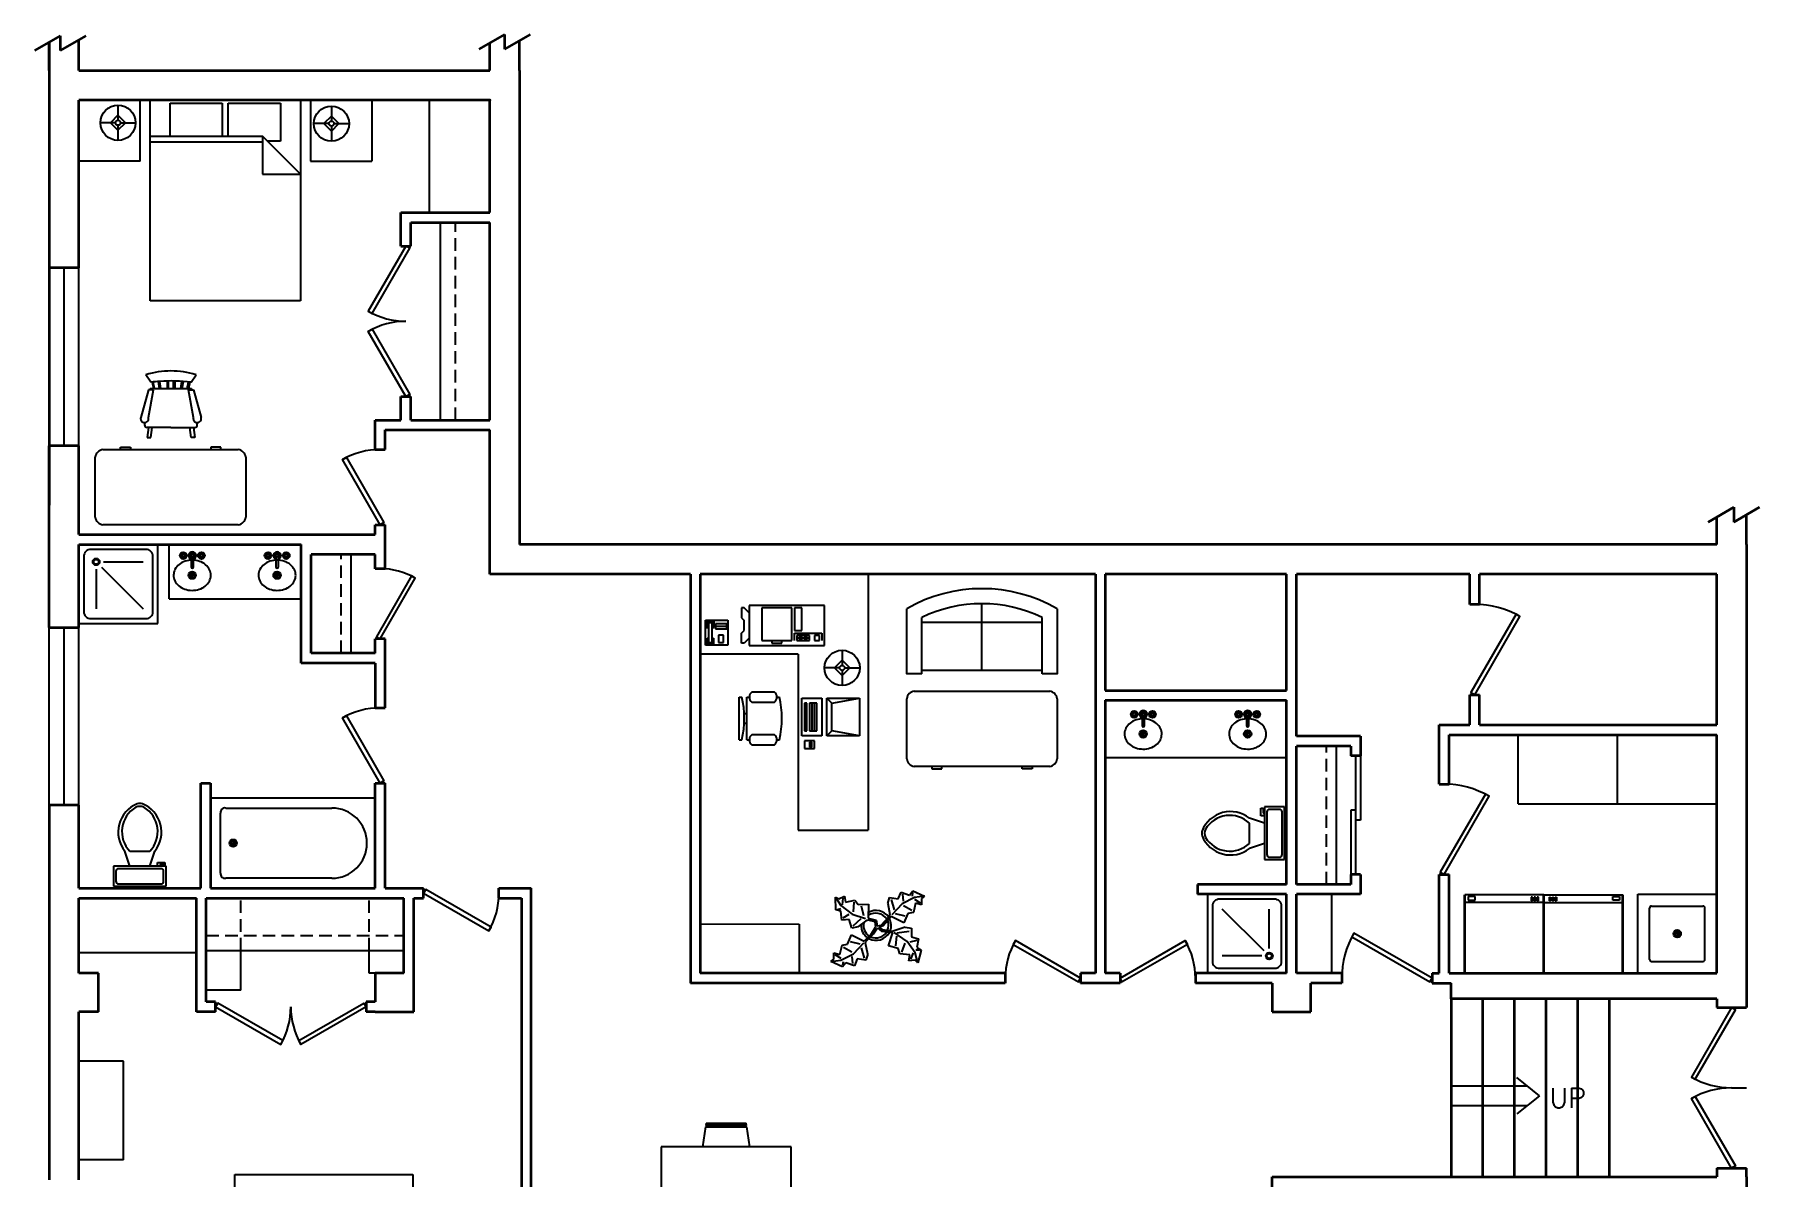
# Model space of a CAD drawing. Header units: millimetres. Extents: x -13274 to 77127, y -114744 to 1151.
# Drawn here: x 31086 to 48548, y -56340 to -44769 of the extents above; entities that cross this region are included whole.
import ezdxf

# ---------------------------------------------------------------- set-up
doc = ezdxf.new("R2010")
doc.units = ezdxf.units.MM
doc.header["$LTSCALE"] = 5
doc.linetypes.add('DASHEDX2', pattern=[38.1, 25.4, -12.7])
for name, color, linetype in [('Bathtub', 4, 'Continuous'), ('Bed', 4, 'Continuous'), ('CLoset', 1, 'Continuous'), ('Closet Hidden', 1, 'DASHEDX2'), ('Door', 1, 'Continuous'), ('Office', 4, 'Continuous'), ('Plants', 4, 'Continuous'), ('Sink', 4, 'Continuous'), ('Storage', 1, 'Continuous'), ('Table&Desk&Chair', 4, 'Continuous'), ('text', 1, 'Continuous'), ('Toilet', 4, 'Continuous'), ('Washing Machine', 4, 'Continuous'), ('Windows', 1, 'Continuous')]:
    doc.layers.add(name, color=color, linetype=linetype)
doc.layers.add('Wall', color=7, linetype='Continuous', lineweight=35)
doc.styles.add('Roman', font='romans')

# ---------------------------------------------------------------- blocks, each defined once
blk = doc.blocks.new('Faucet - Bathroom top')
for p, q in [((-4.107, 0.125), (-4.375, 0.125)), ((-3.75, 0.4788), (-3.75, 0.75)), ((-3.5, 0.482), (-3.5, 0.75)), ((-3.1461, 0.125), (-2.875, 0.125)), ((3.143, 0.125), (2.875, 0.125)), ((3.5, 0.4788), (3.5, 0.75)), ((3.75, 0.482), (3.75, 0.75)), ((4.1039, 0.125), (4.375, 0.125)), ((-4.1039, -0.125), (-4.375, -0.125)), ((-3.75, -0.4821), (-3.75, -0.75)), ((-3.5, -0.4789), (-3.5, -0.75)), ((-3.143, -0.125), (-2.875, -0.125)), ((-0.5, -0.8639), (-0.5, -4.5)), ((0.5, -4.5), (0.5, -0.8631)), ((3.1461, -0.125), (2.875, -0.125)), ((3.5, -0.4821), (3.5, -0.75)), ((3.75, -0.4789), (3.75, -0.75)), ((4.107, -0.125), (4.375, -0.125))]:
    blk.add_line(p, q)
for centre, radius in [((-3.625, 0), 1.375), ((-4.625, 0), 0.2795), ((-3.625, 0), 0.5), ((-3.625, 1), 0.2795), ((-2.625, 0), 0.2795), ((0, 0), 0.5), ((3.625, 0), 1.375), ((2.625, 0), 0.2795), ((3.625, 0), 0.5), ((3.625, 1), 0.2795), ((4.625, 0), 0.2795), ((-3.625, -1), 0.2795), ((3.625, -1), 0.2795)]:
    blk.add_circle(centre, radius)
for centre, radius, start, end in [((-3.625, 0), 1, 105.2407, 164.2093), ((-3.625, 0), 1, 16.44125, 74.07887), ((0, 0), 1.5, 289.6514, 250.3603), ((0, 0), 1, 300.3431, 239.7554), ((3.625, 0), 1, 106.12, 164.0884), ((3.625, 0), 1, 16.23422, 73.90469), ((-3.625, 0), 1, 196.2342, 253.9047), ((-3.625, 0), 1, 286.12, 344.0884), ((0, -4.5), 0.5, 180, 0), ((3.625, 0), 1, 196.4413, 254.0789), ((3.625, 0), 1, 285.2407, 344.2093)]:
    blk.add_arc(centre, radius, start, end)
blk = doc.blocks.new('Desk - 30 x 60 in.')
at = {"linetype": 'Continuous'}
for p, q in [((-26.999995, 0), (26.999995, 0)), ((-29.999995, -27), (-29.999995, -3)), ((29.999995, -3), (29.999995, -27)), ((26.999995, -30), (-26.999995, -30)), ((-20.000005, -30), (-20.000005, -31)), ((-20.000005, -31), (-16.000005, -31)), ((-16.000005, -31), (-16.000005, -30)), ((15.999995, -31), (15.999995, -30)), ((19.999995, -31), (15.999995, -31)), ((19.999995, -30), (19.999995, -31))]:
    blk.add_line(p, q, dxfattribs=at)
for centre, start, end in [((-26.499995, -3.5), 98.1301, 171.8699), ((26.499995, -3.5), 8.130102, 81.8699), ((-26.499995, -26.5), 188.1301, 261.8699), ((26.499995, -26.5), 278.1301, 351.8699)]:
    blk.add_arc(centre, 3.535534, start, end, dxfattribs=at)
blk = doc.blocks.new('Sofa - Roundback Loveseat 5 ft.')
at = {"linetype": 'Continuous'}
for p, q in [((0, -32.44198), (0, -5.99998)), ((-24, -33.99998), (-24, -11.46958)), ((-23.9998, -13.38178), (23.99986, -13.38178)), ((24.00004, -33.99998), (24.00004, -11.46958)), ((-24, -32.44198), (24.00004, -32.44198))]:
    blk.add_line(p, q, dxfattribs=at)
for points in [[(-24, -33.99998), (-30, -33.99998), (-30, -7.99998)], [(30.00004, -7.99998), (30.00004, -33.99998), (24.00004, -33.99998)]]:
    blk.add_lwpolyline(points, dxfattribs=at)
for centre, radius, start, end in [((0, -60.24998), 60.24998, 60.13715, 119.8628), ((0, -61.38438), 55.38444, 64.32083, 115.6792)]:
    blk.add_arc(centre, radius, start, end, dxfattribs=at)
blk = doc.blocks.new('Chair - Desk')
at = {"linetype": 'Continuous'}
for p, q in [((-8.5, 0), (-8.5, -1)), ((-8.5, 0), (8.5, 0)), ((8.5, 0), (8.5, -1)), ((-10.5, -5), (-10.5, -14)), ((-8.5, -3), (-8.5, -4)), ((-8.5, -3), (8.5, -3)), ((-6.5, -14), (-6.5, -5)), ((-2, -3), (-2, -1.9355)), ((2, -1.9576), (2, -3)), ((6.5, -5), (6.5, -14)), ((8.5, -3), (8.5, -4)), ((10.5, -14), (10.5, -5)), ((-8.5, -15), (-8.5, -16)), ((8.5, -15), (8.5, -16))]:
    blk.add_line(p, q, dxfattribs=at)
for centre, radius, start, end in [((-8.5, -6.5), 2.5, 36.8699, 143.1301), ((0, 34.625), 36.625, 256.5803, 283.4197), ((8.5, -6.5), 2.5, 36.8699, 143.1301), ((-8.5, -12.5), 2.5, 216.8699, 323.1301), ((0, 19.625), 36.625, 256.5803, 283.4197), ((8.5, -12.5), 2.5, 216.8699, 323.1301)]:
    blk.add_arc(centre, radius, start, end, dxfattribs=at)
blk = doc.blocks.new('Lamp - Table')
at = {"linetype": 'Continuous'}
for p, q in [((0, 7), (0, 1)), ((-1, 0), (-7, 0)), ((0, 3), (-3, 0)), ((-3, 0), (0, -3)), ((3, 0), (0, 3)), ((0, -3), (3, 0)), ((1, 0), (7, 0)), ((0, -1), (0, -7))]:
    blk.add_line(p, q, dxfattribs=at)
for radius in [7, 1]:
    blk.add_circle((0, 0), radius, dxfattribs=at)
blk = doc.blocks.new('Plant - Rubber or Philodendron')
at = {"linetype": 'Continuous'}
for p, q in [((13.3837, 12.301), (14.68, 13.9039)), ((14.68, 13.9039), (19.3848, 11.8146)), ((-16.2005, 11.4774), (-13.9899, 8.1064)), ((-16.2005, 11.4774), (-14.8639, 10.7964)), ((-16.0159, 6.3329), (-16.2005, 11.4774)), ((-15.3434, 6.5514), (-13.9984, 6.9884)), ((-14.8639, 10.7964), (-12.6195, 11.8975)), ((-13.9899, 8.1064), (-9.5434, 4.7185)), ((-13.3174, 8.325), (-13.0735, 11.0065)), ((-12.6195, 11.8975), (-12.1909, 9.4345)), ((-12.1909, 9.4345), (-8.3829, 10.3)), ((-8.8369, 9.409), (-9.0894, 5.6095)), ((-8.3829, 10.3), (-7.0549, 8.501)), ((-7.0549, 8.501), (-3.0284, 8.6941)), ((-4.8529, 4.012), (-5.7184, 7.82)), ((-3.0284, 8.6941), (-3.0709, 3.1041)), ((4.6914, 8.8812), (5.3859, 11.2828)), ((4.6914, 8.8812), (5.5014, 4.4831)), ((5.3859, 11.2828), (8.8871, 10.7908)), ((5.9878, 10.4842), (7.1971, 6.3869)), ((10.3916, 8.7942), (6.2847, 4.4028)), ((8.8871, 10.7908), (9.9809, 13.4933)), ((9.9809, 13.4933), (13.3837, 12.301)), ((15.3859, 11.3055), (10.3916, 8.7942)), ((10.5828, 12.6946), (10.8893, 9.7953)), ((14.2977, 6.1031), (10.9934, 7.9956)), ((14.5816, 13.2037), (14.3848, 11.8033)), ((15.7909, 9.1065), (14.8995, 5.3044)), ((15.2875, 10.6053), (17.5907, 9.2105)), ((19.3848, 11.8146), (15.3859, 11.3055)), ((18.1925, 8.4119), (15.7909, 9.1065)), ((19.3848, 11.8146), (18.1868, 10.9119)), ((18.1868, 10.9119), (18.1925, 8.4119)), ((-14.0069, 5.8704), (-16.0159, 6.3329)), ((-13.5868, 2.2894), (-14.0069, 5.8704)), ((-10.6784, 2.491), (-13.5868, 2.2894)), ((-13.1329, 3.1804), (-10.6614, 4.727)), ((-9.5858, -0.8715), (-10.6784, 2.491)), ((-9.5434, 4.7185), (-4.1917, 2.9888)), ((-9.1318, 0.0195), (-5.9793, 2.9025)), ((-7.1228, -0.443), (-3.5248, 2.2131)), ((-3.5248, 2.2131), (-3.3011, 2.4355)), ((-3.3011, 2.4355), (-0.5306, 1.7947)), ((-3.0709, 3.1041), (0.0797, 2.3163)), ((-0.5306, 1.7947), (-0.2255, -0.5527)), ((-0.5306, 1.7947), (-0.5306, 1.7947)), ((0.0797, 2.3163), (0.4866, -0.031)), ((0.4866, -0.031), (2.1141, 0.2298)), ((2.1141, 0.2298), (5.4346, 3.9146)), ((6.1032, 3.6844), (2.8262, -0.031)), ((5.4346, 3.9146), (5.5014, 4.4831)), ((11.1089, 1.1958), (6.1032, 3.6844)), ((7.7005, 4.8881), (11.5025, 3.9967)), ((12.7005, 4.8994), (11.1089, 1.1958)), ((14.8995, 5.3044), (12.7005, 4.8994)), ((-11.3237, -7.2629), (-9.7321, -3.5593)), ((-6.3237, -7.2516), (-10.1257, -6.3602)), ((-9.7321, -3.5593), (-4.7264, -6.0479)), ((-7.1228, -0.443), (-9.5858, -0.8715)), ((-9.0148, -11.1577), (-4.9047, -6.8122)), ((-2.019, -3.6148), (-4.7264, -6.0479)), ((-4.1246, -6.8466), (-4.0579, -6.2781)), ((-3.3146, -11.2447), (-4.1246, -6.8466)), ((-4.0579, -6.2781), (-0.9375, -3.1608)), ((-2.019, -3.6148), (-0.2255, -0.5527)), ((-0.9375, -3.1608), (0.5883, -0.8135)), ((0.5883, -0.8135), (2.2447, -2.0916)), ((2.8262, -0.031), (1.3003, -0.5527)), ((1.3003, -0.5527), (2.4193, -1.4655)), ((2.2447, -2.0916), (6.7108, -2.6626)), ((2.4193, -1.4655), (6.895, -2.1175)), ((4.943, -7.9659), (6.7108, -2.6626)), ((11.6605, -0.5413), (6.895, -2.1175)), ((12.3677, -6.1981), (7.219, -2.6772)), ((8.125, -4.0768), (7.7715, -7.9659)), ((8.3544, -2.7453), (13.1973, -2.1704)), ((11.6605, -0.5413), (14.1354, -0.8948)), ((15.5496, -10.7943), (12.3677, -6.1981)), ((16.2567, -5.8446), (13.4283, -6.5517)), ((14.1354, -0.8948), (14.1354, -4.4304)), ((14.1354, -4.4304), (16.9638, -5.1375)), ((16.9638, -5.1375), (16.2567, -8.673)), ((-18.008, -14.1781), (-16.8101, -13.2754)), ((-18.008, -14.1781), (-14.0091, -13.669)), ((-16.8157, -10.7754), (-14.4141, -11.4699)), ((-16.8101, -13.2754), (-16.8157, -10.7754)), ((-13.9107, -12.9688), (-16.2139, -11.574)), ((-14.4141, -11.4699), (-13.5228, -7.6679)), ((-14.0091, -13.669), (-9.0148, -11.1577)), ((-13.5228, -7.6679), (-11.3237, -7.2629)), ((-12.921, -8.4665), (-9.6166, -10.359)), ((-9.206, -15.0581), (-9.5126, -12.1588)), ((-7.5103, -13.1543), (-8.6042, -15.8568)), ((-4.0092, -13.6463), (-7.5103, -13.1543)), ((-4.611, -12.8477), (-5.8203, -8.7504)), ((-3.3146, -11.2447), (-4.0092, -13.6463)), ((8.8321, -9.0266), (4.943, -7.9659)), ((9.5392, -11.1479), (8.8321, -9.0266)), ((13.4283, -11.5015), (9.5392, -11.1479)), ((10.2463, -10.4408), (11.6605, -6.9053)), ((13.0748, -13.9763), (13.4283, -11.5015)), ((15.5496, -13.6228), (13.0748, -13.9763)), ((14.8425, -10.7943), (13.7819, -13.2692)), ((16.6103, -14.6834), (15.5496, -10.7943)), ((16.6103, -14.6834), (15.5496, -13.6228)), ((17.3174, -9.7337), (15.9032, -9.7337)), ((16.2567, -8.673), (18.0245, -9.7337)), ((18.0245, -9.7337), (16.6103, -14.6834)), ((-13.3032, -16.2674), (-18.008, -14.1781)), ((-12.0069, -14.6645), (-13.3032, -16.2674)), ((-13.2048, -15.5672), (-13.008, -14.1668)), ((-8.6042, -15.8568), (-12.0069, -14.6645))]:
    blk.add_line(p, q, dxfattribs=at)
for centre, radius, start, end in [((0.0308, 0.1664), 6, 178.6147, 235.1169), ((0.0308, 0.1664), 5, 168.1647, 238.6725), ((0, 0), 6.1275, 34.37569, 120.1028), ((-0.0601, -0.2075), 5.2461, 33.82192, 124.9414), ((-0.2664, 0.1682), 5.2775, 338.4094, 20.03007), ((-0.098, 0.1364), 6.1288, 341.2017, 26.09184), ((-0.0234, 0.3825), 6.1492, 242.5812, 331.2714), ((-0.1102, 0.4886), 5.2883, 247.3711, 327.472)]:
    blk.add_arc(centre, radius, start, end, dxfattribs=at)
blk = doc.blocks.new('Chair - Rocking')
at = {"linetype": 'Continuous'}
for p, q in [((-8, -4.5), (-10, -1.5)), ((-7.5, -4.5), (-7, -7)), ((-6.5, -7), (-7.02225, -4.43)), ((-4.5, -7), (-4.96674, -4.19951)), ((-4, -7), (-4.40532, -4.16272)), ((-1.5, -4.05012), (-1.5, -7)), ((-1, -7), (-1, -4.05012)), ((1, -7), (1, -4.04655)), ((1.5, -4.05012), (1.5, -7)), ((4, -7), (4.40187, -4.18694)), ((4.5, -7), (4.96761, -4.19437)), ((6.5, -7), (7, -4.4057)), ((7.5, -4.5), (7, -7)), ((8, -4.5), (10, -1.5)), ((-9, -7.5), (-12, -18.49999)), ((-7, -7.5), (-9, -7.5)), ((-9, -18.49999), (-7, -7.5)), ((-8.23428, -6.99939), (-8.3093, -7.47958)), ((-8.23041, -7), (8.23915, -7)), ((7, -7.5), (9, -7.5)), ((9, -18.49999), (7, -7.5)), ((8.31071, -7.48854), (8.23449, -7.00073)), ((9, -7.5), (12, -18.49999)), ((10.5, -21.49999), (10.3575, -20.58798)), ((-10.36644, -20.64523), (-10.5, -21.49999)), ((-9, -22.49999), (-9.5, -26.49999)), ((0, -22.49999), (-9.5, -22.49999)), ((-9.5, -26.49999), (-8, -26.49999)), ((-8, -26.49999), (-7.5, -22.49999)), ((0, -22.49999), (9.5, -22.49999)), ((8, -26.49999), (7.5, -22.49999)), ((9.5, -26.49999), (8, -26.49999)), ((9, -22.49999), (9.5, -26.49999))]:
    blk.add_line(p, q, dxfattribs=at)
for centre, radius, start, end in [((0, -34.08333), 34.08333, 72.93847, 107.0615), ((0, -68.25004), 64.25, 93.92211, 97.15267), ((0, -68.25004), 64.25, 82.84733, 93.92211), ((-10.5, -18.99999), 1.58114, 161.5651, 18.43495), ((10.5, -18.99999), 1.58114, 161.5651, 18.43495), ((-9.5, -21.49999), 1, 180, 270), ((9.5, -21.49999), 1, 270, 0)]:
    blk.add_arc(centre, radius, start, end, dxfattribs=at)
blk = doc.blocks.new('Phone - Desk')
at = {"linetype": 'Continuous'}
for p, q in [((-4.5, -5), (-4.5, 5)), ((-4.5, 5), (4.5, 5)), ((-4, 4.5), (-4, 2)), ((-4, 2), (-3.25, 2)), ((-3.75, 4.5), (-3.75, 2.25)), ((-1.25, 4.5), (-3.75, 4.5)), ((-3.75, 2.25), (-3.25, 2.25)), ((-3.25, 4), (-3.25, -4)), ((-3.25, 4), (-1.75, 4)), ((-1.75, -4), (-1.75, 4)), ((-1.75, 2.25), (-1.25, 2.25)), ((-1.75, 2), (-1, 2)), ((-1.25, 2.25), (-1.25, 4.5)), ((-1, 2), (-1, 4.5)), ((4, 3.5), (-0.5, 3.5)), ((-0.5, 3.5), (-0.5, 1.5)), ((-0.5, 2.5), (4, 2.5)), ((-0.5, 1.5), (4, 1.5)), ((4, 1.5), (4, 3.5)), ((4.5, 5), (4.5, -5)), ((4.5, -5), (-4.5, -5)), ((-3.75, -2.25), (-3.25, -2.25)), ((-3.75, -4.5), (-3.75, -2.25)), ((-1.25, -4.5), (-3.75, -4.5)), ((-3.25, -4), (-1.75, -4)), ((-1.75, -2.25), (-1.25, -2.25)), ((-1.25, -2.25), (-1.25, -4.5)), ((2.75, -1), (0.75, -1)), ((0.75, -1), (0.75, -4)), ((0.75, -4), (2.75, -4)), ((2.75, -4), (2.75, -1))]:
    blk.add_line(p, q, dxfattribs=at)
blk = doc.blocks.new('Copy Machine')
at = {"linetype": 'Continuous'}
for p, q in [((0, 0), (0, -16)), ((30, 0), (0, 0)), ((30, -16), (30, 0)), ((-3, -1), (-3, -5)), ((-2, -1), (-3, -1)), ((-3, -5), (-2, -6)), ((0, -3), (-2, -1)), ((-2, -10), (-2, -6)), ((5, -1), (5, -14)), ((17, -1), (5, -1)), ((17, -14), (17, -1)), ((18, -1), (18, -10)), ((21, -1), (18, -1)), ((21, -10), (21, -1)), ((-3, -11), (-2, -10)), ((-3, -15), (-3, -11)), ((0, -13), (-2, -15)), ((18, -10), (21, -10)), ((18, -14), (18, -11)), ((18, -11), (29, -11)), ((24, -12), (19, -12)), ((19, -12), (19, -14)), ((24, -13), (19, -13)), ((20, -12), (20, -14)), ((21, -14), (21, -12)), ((22, -12), (22, -14)), ((23, -14), (23, -12)), ((24, -14), (24, -12)), ((28, -12), (26, -12)), ((26, -12), (26, -14)), ((28, -14), (28, -12)), ((29, -11), (29, -14)), ((-2, -15), (-3, -15)), ((0, -16), (30, -16)), ((5, -14), (17, -14)), ((9, -14), (9, -15)), ((9, -15), (13, -15)), ((13, -15), (13, -14)), ((19, -14), (24, -14)), ((26, -14), (28, -14))]:
    blk.add_line(p, q, dxfattribs=at)
blk = doc.blocks.new('Computer Terminal')
at = {"linetype": 'Continuous'}
for p, q in [((-10, 11.5), (5, 11.5)), ((-8, 0.5), (-10, 11.5)), ((-10, -1.5), (-10, 11.5)), ((5, 11.5), (3, 0.5)), ((5, 11.5), (5, -1.5)), ((-10, -1.5), (-8, 0.5)), ((3, 0.5), (-8, 0.5)), ((3, 0.5), (5, -1.5)), ((5, -1.5), (-10, -1.5)), ((-10, -11.5), (-10, -3.5)), ((-10, -3.5), (5, -3.5)), ((-8, -5.5), (-8, -8.5)), ((3, -5.5), (-8, -5.5)), ((3, -6.5), (-8, -6.5)), ((3, -8.5), (3, -5.5)), ((5, -3.5), (5, -11.5)), ((10, -6.5), (7, -6.5)), ((7, -6.5), (7, -10.5)), ((10, -10.5), (10, -6.5)), ((5, -11.5), (-10, -11.5)), ((-8, -7.5), (3, -7.5)), ((-8, -8.5), (3, -8.5)), ((-8, -9.5), (-8, -10.5)), ((3, -9.5), (-8, -9.5)), ((-8, -10.5), (3, -10.5)), ((3, -10.5), (3, -9.5)), ((7, -10.5), (10, -10.5)), ((9.5, -7.5), (7.5, -7.5)), ((7.5, -7.5), (7.5, -8.5)), ((7.5, -8.5), (9.5, -8.5)), ((8.5, -7.5), (8.5, -8.5)), ((9.5, -8.5), (9.5, -7.5))]:
    blk.add_line(p, q, dxfattribs=at)

msp = doc.modelspace()

# ---------------------------------------------------------------- linework, layer by layer
for p, q in [((46320.48, -55512.553), (46091.372, -55328.64)), ((45425.16, -55412.553), (46195.906, -55412.553)), ((46320.48, -55512.553), (46091.372, -55696.466)), ((45425.16, -55612.553), (46195.906, -55612.553))]:
    msp.add_line(p, q)
at = {"layer": 'Bathtub', "linetype": 'Continuous'}
for p, q in [((32335.16, -50732.553), (32335.16, -49932.553)), ((31585.16, -50052.553), (31585.16, -50612.553)), ((32215.16, -49982.553), (31655.16, -49982.553)), ((31785.16, -50107.553), (32185.16, -50107.553)), ((32285.16, -50612.553), (32285.16, -50052.553)), ((31710.16, -50182.553), (31710.16, -50582.553)), ((31763.193, -50160.586), (32185.16, -50582.553)), ((31535.16, -50732.553), (32335.16, -50732.553)), ((31655.16, -50682.553), (32215.16, -50682.553)), ((42960.16, -53472.553), (42960.16, -54272.553)), ((43010.16, -53592.553), (43010.16, -54152.553)), ((43640.16, -53522.553), (43080.16, -53522.553)), ((43710.16, -54152.553), (43710.16, -53592.553)), ((43532.127, -54044.52), (43110.16, -53622.553)), ((43585.16, -54022.553), (43585.16, -53622.553)), ((43510.16, -54097.553), (43110.16, -54097.553)), ((43080.16, -54222.553), (43640.16, -54222.553))]:
    msp.add_line(p, q, dxfattribs=at)
at = {"layer": 'Bathtub'}
for p, q in [((32868.56, -52498.153), (34535.16, -52498.153)), ((33071.76, -52955.353), (33122.56, -52955.353)), ((33097.16, -52929.953), (33097.16, -52980.753))]:
    msp.add_line(p, q, dxfattribs=at)
for points in [[(32970.16, -53260.153), (32970.16, -52650.553)], [(33020.96, -52599.753), (34095.935, -52599.753)], [(34095.935, -53310.953), (33020.96, -53310.953)]]:
    msp.add_lwpolyline(points, dxfattribs=at)
for radius in [38.1, 25.4]:
    msp.add_circle((33097.16, -52955.353), radius, dxfattribs=at)
for centre, radius, start, end in [((33014.61, -52644.203), 44.901, 81.8699, 188.1301), ((34095.935, -52955.353), 355.6, 270, 90), ((33014.61, -53266.503), 44.901, 171.8699, 278.1301)]:
    msp.add_arc(centre, radius, start, end, dxfattribs=at)
at = {"layer": 'Bathtub', "linetype": 'Continuous'}
for centre, major_axis, start_param, end_param in [((31655.16, -50052.553), (49.497, 49.497), 0.785398163, 2.35619449), ((31710.16, -50107.553), (24.749, 24.749), 5.497787144, 11.780972451), ((31710.16, -50107.553), (17.678, 17.678), 5.497787144, 11.780972451), ((32215.16, -50052.553), (-49.497, 49.497), 3.926990817, 5.497787144), ((31655.16, -50612.553), (-49.497, 49.497), 0.785398163, 2.35619449), ((32215.16, -50612.553), (49.497, 49.497), 3.926990817, 5.497787144), ((43080.16, -53592.553), (-49.497, -49.497), 3.926990817, 5.497787144), ((43640.16, -53592.553), (49.497, -49.497), 0.785398163, 2.35619449), ((43585.16, -54097.553), (-24.749, -24.749), 5.497787144, 11.780972451), ((43585.16, -54097.553), (-17.678, -17.678), 5.497787144, 11.780972451), ((43080.16, -54152.553), (49.497, -49.497), 3.926990817, 5.497787144), ((43640.16, -54152.553), (-49.497, -49.497), 0.785398163, 2.35619449)]:
    msp.add_ellipse(centre, major_axis=major_axis, ratio=1, start_param=start_param, end_param=end_param, dxfattribs=at)
at = {"layer": 'Bed', "linetype": 'Continuous'}
for p, q in [((32255.16, -47464.554), (32255.16, -45432.553)), ((32458.36, -45463.033), (32986.68, -45463.033)), ((32458.36, -45798.313), (32458.36, -45463.033)), ((32986.68, -45463.033), (32986.68, -45798.313)), ((33047.64, -45463.033), (33575.96, -45463.033)), ((33047.64, -45798.313), (33047.64, -45463.033)), ((33575.96, -45463.033), (33575.96, -45849.113)), ((33779.16, -45432.553), (33779.16, -47464.554)), ((32255.16, -45798.313), (33393.08, -45798.313)), ((33393.08, -45859.273), (32255.16, -45859.273)), ((33779.16, -46184.393), (33393.08, -45798.313)), ((33393.08, -45798.313), (33393.08, -46184.393)), ((33575.96, -45849.113), (33443.864, -45849.113)), ((33393.08, -46184.393), (33779.16, -46184.393)), ((33779.16, -47464.554), (32255.16, -47464.554)), ((33115.161, -56310.552), (34915.16, -56310.552)), ((33115.161, -58342.553), (33115.161, -56310.552)), ((34915.16, -56310.552), (34915.16, -58342.553))]:
    msp.add_line(p, q, dxfattribs=at)
at = {"layer": 'CLoset'}
for p, q in [((35195.16, -48672.553), (35195.16, -46672.553)), ((34291.16, -51032.553), (34291.16, -50032.553)), ((44266.16, -53372.553), (44266.16, -51972.553)), ((32825.16, -54042.553), (34825.16, -54042.553)), ((33175.16, -54442.553), (33175.16, -54042.553)), ((34475.16, -54272.553), (34475.16, -54042.553)), ((34535.16, -54272.553), (34475.16, -54272.553)), ((33175.16, -54442.553), (32825.16, -54442.553))]:
    msp.add_line(p, q, dxfattribs=at)
at = {"layer": 'CLoset', "linetype": 'Continuous'}
for p, q in [((44460.16, -52622.553), (44410.16, -52622.553)), ((44510.16, -52722.553), (44460.16, -52722.553))]:
    msp.add_line(p, q, dxfattribs=at)
at = {"layer": 'Closet Hidden'}
for p, q in [((35347.16, -48672.553), (35347.16, -46672.553)), ((34189.16, -51032.553), (34189.16, -50032.553)), ((44164.16, -53372.553), (44164.16, -51972.553)), ((33175.16, -54042.553), (33175.16, -53512.553)), ((34475.16, -54042.553), (34475.16, -53512.553)), ((32825.16, -53890.553), (34825.16, -53890.553))]:
    msp.add_line(p, q, dxfattribs=at)
at = {"layer": 'Door'}
msp.add_line((48265.16, -55432.553), (48417.56, -55432.553), dxfattribs=at)
msp.add_line((48265.16, -55432.553), (48417.56, -55432.553), dxfattribs=at)
for points in [[(34845.16, -46910.553), (34464.16, -47570.464), (34502.655, -47592.689), (34883.655, -46932.778)], [(34845.16, -48434.553), (34464.16, -47774.642), (34502.655, -47752.417), (34883.655, -48412.328)], [(34585.16, -49732.553), (34204.16, -49072.642), (34242.655, -49050.417), (34623.655, -49710.328)], [(34585.16, -50888.153), (34940.76, -50272.236), (34902.266, -50250.011), (34546.666, -50865.928)], [(45665.16, -51452.553), (46122.36, -50660.659), (46083.866, -50638.434), (45626.666, -51430.328)], [(34585.16, -52348.153), (34204.16, -51688.242), (34242.655, -51666.017), (34623.655, -52325.928)], [(45355.16, -53272.553), (45812.36, -52480.659), (45773.866, -52458.434), (45316.666, -53250.328)], [(35025.16, -53462.553), (35685.072, -53843.553), (35707.297, -53805.058), (35047.385, -53424.058)], [(41675.16, -54322.553), (41015.249, -53941.553), (40993.024, -53980.048), (41652.935, -54361.048)], [(42075.16, -54322.553), (42735.072, -53941.553), (42757.297, -53980.048), (42097.385, -54361.048)], [(45234.56, -54322.553), (44442.667, -53865.353), (44420.442, -53903.848), (45212.335, -54361.048)], [(32918.16, -54612.553), (33578.072, -54993.553), (33600.297, -54955.058), (32940.385, -54574.058)], [(34442.16, -54612.553), (33782.249, -54993.553), (33760.024, -54955.058), (34419.935, -54574.058)], [(48265.16, -54619.753), (47858.76, -55323.658), (47897.255, -55345.883), (48303.655, -54641.978)], [(48265.16, -56245.353), (47858.76, -55541.448), (47897.255, -55519.223), (48303.655, -56223.128)]]:
    msp.add_lwpolyline(points, close=True, dxfattribs=at)
for centre, radius, start, end in [((34845.16, -46910.553), 762, 240, 270), ((34845.16, -48434.553), 762, 90, 120), ((34585.16, -49732.553), 762, 90, 120), ((34585.16, -50888.153), 711.2, 60, 90), ((45665.16, -51452.553), 914.4, 60, 90), ((34585.16, -52348.153), 762, 90, 120), ((45355.16, -53272.553), 914.4, 60, 90), ((35025.16, -53462.553), 762, 330, 0), ((41675.16, -54322.553), 762, 150, 180), ((42075.16, -54322.553), 762, 0, 30), ((45234.56, -54322.553), 914.4, 150, 180), ((32918.16, -54612.553), 762, 330, 0), ((34442.16, -54612.553), 762, 180, 210), ((48265.16, -54619.753), 812.8, 240, 270), ((48265.16, -56245.353), 812.8, 90, 120)]:
    msp.add_arc(centre, radius, start, end, dxfattribs=at)
at = {"layer": 'Office'}
for p, q in [((39525.16, -50232.553), (39525.16, -52822.553)), ((38815.16, -51042.553), (37825.16, -51042.553)), ((38815.16, -51042.553), (38815.16, -52822.553)), ((38815.16, -52822.553), (39525.16, -52822.553)), ((37825.16, -53772.553), (38825.152, -53776.657)), ((38825.152, -53776.657), (38825.152, -54272.553))]:
    msp.add_line(p, q, dxfattribs=at)
at = {"layer": 'Sink'}
for p, q in [((32448.56, -50482.553), (32448.56, -49932.553)), ((32707.431, -50243.316), (32656.631, -50243.316)), ((32682.031, -50268.716), (32682.031, -50217.916)), ((33567.072, -50243.32), (33516.272, -50243.32)), ((33541.672, -50268.72), (33541.672, -50217.92)), ((32448.56, -50482.553), (33785.16, -50482.553)), ((42334.031, -51849.916), (42283.231, -51849.916)), ((42308.631, -51875.316), (42308.631, -51824.516)), ((43392.072, -51849.92), (43341.272, -51849.92)), ((43366.672, -51875.32), (43366.672, -51824.52)), ((41925.16, -52089.153), (43760.16, -52089.153)), ((47315.16, -54272.553), (47315.16, -53472.553)), ((47315.16, -53472.553), (48115.16, -53472.553)), ((47455.16, -53592.553), (47975.16, -53592.553)), ((47435.16, -54132.553), (47435.16, -53612.553)), ((47995.16, -54132.553), (47995.16, -53612.553)), ((47740.56, -53872.553), (47689.76, -53872.553)), ((47715.16, -53847.153), (47715.16, -53897.953)), ((47455.16, -54152.553), (47975.16, -54152.553))]:
    msp.add_line(p, q, dxfattribs=at)
at = {"layer": 'Sink', "linetype": 'Continuous'}
for points in [[(32870.51, -50245.424, 0.118282567), (32857.47, -50188.262, 0.10460746), (32816.518, -50136.382, 0.089717964), (32757.382, -50102.902, 0.081436083), (32683.745, -50089.981, 0.081436083), (32609.838, -50101.251, 0.089717964), (32549.968, -50133.401, 0.10460746), (32507.866, -50184.352, 0.118282567), (32493.551, -50241.208, 0.118282567), (32506.591, -50298.369, 0.10460746), (32547.543, -50350.25, 0.089717964), (32606.679, -50383.73, 0.081436083), (32680.316, -50396.651, 0.081436083), (32754.223, -50385.38, 0.089717964), (32814.093, -50353.231, 0.10460746), (32856.195, -50302.279, 0.118282567)], [(33730.151, -50245.428, 0.118282567), (33717.111, -50188.266, 0.10460746), (33676.159, -50136.386, 0.089717964), (33617.023, -50102.906, 0.081436083), (33543.386, -50089.985, 0.081436083), (33469.479, -50101.256, 0.089717964), (33409.609, -50133.405, 0.10460746), (33367.507, -50184.357, 0.118282567), (33353.192, -50241.212, 0.118282567), (33366.232, -50298.374, 0.10460746), (33407.184, -50350.254, 0.089717964), (33466.32, -50383.734, 0.081436083), (33539.957, -50396.655, 0.081436083), (33613.864, -50385.384, 0.089717964), (33673.734, -50353.235, 0.10460746), (33715.836, -50302.283, 0.118282567)], [(42497.11, -51852.024, 0.118282567), (42484.07, -51794.862, 0.10460746), (42443.118, -51742.982, 0.089717964), (42383.982, -51709.502, 0.081436083), (42310.345, -51696.581, 0.081436083), (42236.438, -51707.851, 0.089717964), (42176.568, -51740.001, 0.10460746), (42134.466, -51790.952, 0.118282567), (42120.151, -51847.808, 0.118282567), (42133.191, -51904.969, 0.10460746), (42174.143, -51956.85, 0.089717964), (42233.279, -51990.33, 0.081436083), (42306.916, -52003.251, 0.081436083), (42380.823, -51991.98, 0.089717964), (42440.693, -51959.831, 0.10460746), (42482.795, -51908.879, 0.118282567)], [(43555.151, -51852.028, 0.118282567), (43542.111, -51794.866, 0.10460746), (43501.159, -51742.986, 0.089717964), (43442.023, -51709.506, 0.081436083), (43368.386, -51696.585, 0.081436083), (43294.479, -51707.856, 0.089717964), (43234.609, -51740.005, 0.10460746), (43192.507, -51790.957, 0.118282567), (43178.192, -51847.812, 0.118282567), (43191.232, -51904.974, 0.10460746), (43232.184, -51956.854, 0.089717964), (43291.32, -51990.334, 0.081436083), (43364.957, -52003.255, 0.081436083), (43438.864, -51991.984, 0.089717964), (43498.734, -51959.835, 0.10460746), (43540.836, -51908.883, 0.118282567)]]:
    msp.add_lwpolyline(points, format="xyb", close=True, dxfattribs=at)
at = {"layer": 'Sink'}
for centre, radius in [((32682.031, -50243.316), 38.1), ((32682.031, -50243.316), 25.4), ((33541.672, -50243.32), 38.1), ((33541.672, -50243.32), 25.4), ((42308.631, -51849.916), 38.1), ((42308.631, -51849.916), 25.4), ((43366.672, -51849.92), 38.1), ((43366.672, -51849.92), 25.4), ((47715.16, -53872.553), 38.1), ((47715.16, -53872.553), 25.4)]:
    msp.add_circle(centre, radius, dxfattribs=at)
for centre, start, end in [((47455.16, -53612.553), 90, 180), ((47975.16, -53612.553), 0, 90), ((47455.16, -54132.553), 180, 270), ((47975.16, -54132.553), 270, 0)]:
    msp.add_arc(centre, 20, start, end, dxfattribs=at)
at = {"layer": 'Storage'}
for p, q in [((35085.208, -46573.531), (35085.208, -45433.531)), ((46105.16, -52558.153), (46105.16, -51858.153)), ((47110.16, -52558.153), (47110.16, -51858.153)), ((46105.16, -52558.153), (48115.16, -52558.153)), ((44220.16, -54272.553), (44220.16, -53472.553)), ((31535.16, -54062.553), (32725.16, -54062.553))]:
    msp.add_line(p, q, dxfattribs=at)
at = {"layer": 'Table&Desk&Chair'}
for p, q in [((32155.16, -46052.553), (32155.16, -45432.553)), ((32155.16, -46052.553), (31535.16, -46052.553)), ((33879.16, -46052.553), (34499.16, -46052.553)), ((31985.16, -55162.553), (31535.16, -55162.553)), ((31985.16, -56162.03), (31985.16, -55162.553)), ((31985.16, -56162.03), (31535.16, -56162.553))]:
    msp.add_line(p, q, dxfattribs=at)
at = {"layer": 'Table&Desk&Chair', "linetype": 'Continuous'}
for p, q in [((33879.16, -45432.553), (33879.16, -46052.553)), ((34499.16, -45432.553), (34499.16, -46052.553)), ((37878.631, -55827.045), (37846.87, -56030.321)), ((37878.729, -55827.06), (38297.056, -55827.06)), ((37884.582, -55788.96), (37880.615, -55814.348)), ((38295.006, -55814.36), (37880.686, -55814.36)), ((37884.582, -55788.96), (38290.982, -55788.96)), ((38294.952, -55814.368), (38290.982, -55788.96)), ((38328.695, -56030.321), (38296.938, -55827.078)), ((37430.582, -56030.26), (37430.582, -57859.06)), ((38744.982, -56030.26), (37430.582, -56030.26)), ((38744.982, -57859.06), (38744.982, -56030.26))]:
    msp.add_line(p, q, dxfattribs=at)
at = {"layer": 'text'}
for p, q in [((44460.16, -53272.553), (44460.16, -52072.553)), ((44510.16, -52072.553), (44510.16, -52722.553)), ((44410.16, -52622.553), (44410.16, -53272.553))]:
    msp.add_line(p, q, dxfattribs=at)
at = {"layer": 'Toilet'}
for p, q in [((43536.96, -52754.253), (43384.56, -52703.453)), ((43498.86, -52678.053), (43498.86, -52601.853)), ((43498.86, -52601.853), (43524.26, -52601.853)), ((43536.96, -52678.053), (43498.86, -52678.053)), ((43524.26, -52601.853), (43524.26, -52652.653)), ((43524.26, -52652.653), (43536.96, -52652.653)), ((43740.16, -52589.153), (43536.96, -52589.153)), ((43536.96, -52589.153), (43536.96, -53122.553)), ((43740.16, -53122.553), (43740.16, -52589.153)), ((43384.56, -52957.453), (43384.56, -52754.253)), ((32050.26, -53189.353), (31999.46, -53036.953)), ((32050.26, -53036.953), (32253.46, -53036.953)), ((32253.46, -53189.353), (32304.26, -53036.953)), ((43536.96, -52957.453), (43384.56, -53008.253)), ((31885.16, -53189.353), (31885.16, -53392.553)), ((32418.56, -53189.353), (31885.16, -53189.353)), ((31910.56, -53240.153), (31910.56, -53341.753)), ((32329.66, -53151.253), (32405.86, -53151.253)), ((32329.66, -53189.353), (32329.66, -53151.253)), ((32405.86, -53176.653), (32355.06, -53176.653)), ((32355.06, -53176.653), (32355.06, -53189.353)), ((32405.86, -53151.253), (32405.86, -53176.653)), ((32418.56, -53392.553), (32418.56, -53189.353)), ((43536.96, -53122.553), (43740.16, -53122.553)), ((43587.76, -53097.153), (43689.36, -53097.153)), ((31885.16, -53392.553), (32418.56, -53392.553))]:
    msp.add_line(p, q, dxfattribs=at)
for points in [[(43562.36, -52639.953), (43562.36, -53071.753)], [(43689.36, -52614.553), (43587.76, -52614.553)], [(43714.76, -53071.753), (43714.76, -52639.953)], [(32367.76, -53214.753), (31935.96, -53214.753)], [(32393.16, -53341.753), (32393.16, -53240.153)], [(31935.96, -53367.153), (32367.76, -53367.153)]]:
    msp.add_lwpolyline(points, dxfattribs=at)
for centre, radius, start, end in [((32241.256, -52844.409), 309.093, 112.0284333, 218.5307064), ((32151.86, -52655.954), 101.6, 74.8605283, 105.1394708), ((32062.463, -52844.408), 309.093, 321.4691097, 67.9714347), ((32258.538, -52838.391), 287.761, 121.0530066, 223.6320922), ((32151.86, -52684.491), 101.6, 65.7318247, 114.268174), ((32045.181, -52838.391), 287.761, 316.3677254, 58.9468239), ((43192.016, -52945.25), 309.093, 51.4691097, 157.9714347), ((43185.998, -52962.532), 287.761, 46.3677254, 148.9468239), ((43584.585, -52636.778), 22.451, 81.869898, 188.1301), ((43692.535, -52636.778), 22.451, 351.8699, 98.1301), ((43003.561, -52855.854), 101.6, 164.8605283, 195.1394708), ((43192.016, -52766.458), 309.093, 202.0284333, 308.5307064), ((43032.098, -52855.854), 101.6, 155.7318247, 204.268174), ((43185.999, -52749.176), 287.761, 211.0530066, 313.6320922), ((43584.585, -53074.928), 22.451, 171.8699, 278.1301), ((43692.535, -53074.928), 22.451, 261.8699, 8.1301), ((31932.785, -53236.978), 22.451, 81.8699, 188.1301), ((32370.935, -53236.978), 22.451, 351.869898, 98.1301), ((31932.785, -53344.928), 22.451, 171.8699, 278.1301), ((32370.935, -53344.928), 22.451, 261.8699, 8.1301)]:
    msp.add_arc(centre, radius, start, end, dxfattribs=at)
at = {"layer": 'Wall'}
for p, q in [((31345.529, -44782.093), (31085.721, -44932.093)), ((31235.16, -44845.814), (31235.16, -49533.014)), ((31235.16, -45132.553), (31235.16, -44845.814)), ((31345.529, -44782.093), (31345.529, -44932.093)), ((31605.336, -44782.093), (31345.529, -44932.093)), ((31535.16, -45132.553), (31535.16, -44832.553)), ((35841.97, -44769.25), (35582.162, -44919.25)), ((35695.16, -45132.553), (35695.16, -44854.01)), ((35841.97, -44769.25), (35841.97, -44919.25)), ((36101.777, -44769.25), (35841.97, -44919.25)), ((35995.16, -45132.553), (35995.16, -44832.553)), ((31535.16, -45132.553), (35695.16, -45132.553)), ((35995.16, -45132.553), (35995.16, -49932.553)), ((31535.16, -47132.553), (31535.16, -45432.553)), ((35695.16, -45432.553), (31535.16, -45432.553)), ((35695.16, -46572.553), (35695.16, -45432.553)), ((34795.16, -46572.553), (35695.16, -46572.553)), ((34795.16, -46910.553), (34795.16, -46572.553)), ((34895.16, -46672.553), (35695.16, -46672.553)), ((34895.16, -46910.553), (34895.16, -46672.553)), ((35695.16, -48672.553), (35695.16, -46672.553)), ((34795.16, -46910.553), (34895.16, -46910.553)), ((31535.16, -47132.553), (31235.16, -47132.553)), ((34795.16, -48672.553), (34795.16, -48434.553)), ((34795.16, -48434.553), (34895.16, -48434.553)), ((34895.16, -48672.553), (34895.16, -48434.553)), ((34535.16, -48970.553), (34535.16, -48672.553)), ((34535.16, -48672.553), (34795.16, -48672.553)), ((34895.16, -48672.553), (35695.16, -48672.553)), ((34635.16, -48970.553), (34635.16, -48772.553)), ((34635.16, -48772.553), (35695.16, -48772.553)), ((35695.16, -50232.553), (35695.16, -48772.553)), ((31535.16, -48932.553), (31235.16, -48932.553)), ((31235.16, -50772.553), (31235.16, -48932.553)), ((31535.16, -49832.553), (31535.16, -48932.553)), ((34535.16, -48970.553), (34635.16, -48970.553)), ((48288.253, -49555.858), (48028.445, -49705.858)), ((48288.253, -49555.858), (48288.253, -49705.858)), ((48548.06, -49555.858), (48288.253, -49705.858)), ((31235.16, -49932.553), (31235.16, -49632.553)), ((34535.16, -49732.553), (34635.16, -49732.553)), ((34535.16, -49832.553), (34535.16, -49732.553)), ((34635.16, -50176.953), (34635.16, -49732.553)), ((48115.16, -49932.553), (48115.16, -49655.793)), ((48415.16, -49932.553), (48415.16, -49632.553)), ((31535.16, -49832.553), (34535.16, -49832.553)), ((31535.16, -49932.553), (33785.16, -49932.553)), ((31535.16, -50772.553), (31535.16, -49932.553)), ((33785.16, -51132.553), (33785.16, -49932.553)), ((48115.16, -49932.553), (35995.16, -49932.553)), ((48415.16, -49932.553), (48415.16, -54619.753)), ((33885.16, -51032.553), (33885.16, -50032.553)), ((34535.16, -50032.553), (33885.16, -50032.553)), ((34535.16, -50176.953), (34535.16, -50032.553)), ((34635.16, -50176.953), (34535.16, -50176.953)), ((37725.16, -50232.553), (35695.16, -50232.553)), ((37725.16, -50232.553), (37725.16, -54372.553)), ((41825.16, -50232.553), (37825.16, -50232.553)), ((37825.16, -50232.553), (37825.16, -54272.553)), ((41825.16, -50232.553), (41825.16, -54272.553)), ((43760.16, -50232.553), (41925.16, -50232.553)), ((41925.16, -50232.553), (41925.16, -51409.153)), ((43760.16, -51409.153), (43760.16, -50232.553)), ((45615.16, -50232.553), (43860.16, -50232.553)), ((43860.16, -51872.553), (43860.16, -50232.553)), ((45615.16, -50538.153), (45615.16, -50232.553)), ((45715.16, -50538.153), (45715.16, -50232.553)), ((48115.16, -50232.553), (45715.16, -50232.553)), ((48115.16, -51758.153), (48115.16, -50232.553)), ((45715.16, -50538.153), (45615.16, -50538.153)), ((31235.16, -50772.553), (31535.16, -50772.553)), ((34535.16, -51032.553), (34535.16, -50888.153)), ((34635.16, -50888.153), (34535.16, -50888.153)), ((34635.16, -51586.153), (34635.16, -50888.153)), ((34535.16, -51132.553), (33785.16, -51132.553)), ((34535.16, -51032.553), (33885.16, -51032.553)), ((34535.16, -51132.553), (34535.16, -51586.153)), ((41925.16, -51409.153), (43760.16, -51409.153)), ((41925.16, -51509.153), (41925.16, -54272.553)), ((41925.16, -51509.153), (43760.16, -51509.153)), ((43760.16, -53372.553), (43760.16, -51509.153)), ((45615.16, -51758.153), (45615.16, -51452.553)), ((45615.16, -51452.553), (45715.16, -51452.553)), ((45715.16, -51758.153), (45715.16, -51452.553)), ((34535.16, -51586.153), (34635.16, -51586.153)), ((45305.16, -51758.153), (45615.16, -51758.153)), ((45305.16, -52358.153), (45305.16, -51758.153)), ((45405.16, -51858.153), (48115.16, -51858.153)), ((45405.16, -52358.153), (45405.16, -51858.153)), ((45715.16, -51758.153), (48115.16, -51758.153)), ((48115.16, -54272.553), (48115.16, -51858.153)), ((43860.16, -53372.553), (43860.16, -51972.553)), ((44410.16, -51972.553), (44410.16, -52072.553)), ((44510.16, -51872.553), (44510.16, -52072.553)), ((32768.56, -53412.553), (32768.56, -52348.153)), ((32768.56, -52348.153), (32868.56, -52348.153)), ((32868.56, -52348.153), (32868.56, -53412.553)), ((34535.16, -53412.553), (34535.16, -52348.153)), ((34535.16, -52348.153), (34635.16, -52348.153)), ((34635.16, -53412.553), (34635.16, -52348.153)), ((45305.16, -52358.153), (45405.16, -52358.153)), ((31535.16, -52572.553), (31235.16, -52572.553)), ((31235.16, -52572.553), (31235.16, -56362.553)), ((31535.16, -53412.553), (31535.16, -52572.553)), ((31535.16, -53412.553), (32768.56, -53412.553)), ((32868.56, -53412.553), (34535.16, -53412.553)), ((34635.16, -53412.553), (35025.16, -53412.553)), ((35025.16, -53512.553), (35025.16, -53412.553)), ((35787.16, -53412.553), (36115.16, -53412.553)), ((35787.16, -53512.553), (35787.16, -53412.553)), ((36115.16, -58442.553), (36115.16, -53412.553)), ((42860.16, -53372.553), (42860.16, -53472.553)), ((44410.16, -53272.553), (44410.16, -53372.553)), ((44510.16, -53272.553), (44510.16, -53472.553)), ((45305.16, -53272.553), (45405.16, -53272.553)), ((45305.16, -54272.553), (45305.16, -53272.553)), ((45405.16, -54272.553), (45405.16, -53272.553)), ((31535.16, -54272.553), (31535.16, -53512.553)), ((31535.16, -53512.553), (32725.16, -53512.553)), ((32725.16, -54662.553), (32725.16, -53512.553)), ((32825.16, -53512.553), (34825.16, -53512.553)), ((32825.16, -54562.553), (32825.16, -53512.553)), ((34825.16, -54272.553), (34825.16, -53512.553)), ((34925.16, -53512.553), (35025.16, -53512.553)), ((34925.16, -54272.553), (34925.16, -53512.553)), ((35787.16, -53512.553), (36015.16, -53512.553)), ((36015.16, -53512.553), (36015.16, -58342.553)), ((43760.16, -54272.553), (43760.16, -53472.553)), ((43860.16, -54272.553), (43860.16, -53472.553)), ((45565.768, -54280.327), (45565.768, -53480.327)), ((46365.768, -54280.327), (46365.768, -53480.327)), ((47165.768, -54280.327), (47165.768, -53480.327)), ((31735.16, -54272.553), (31535.16, -54272.553)), ((31735.16, -54662.553), (31735.16, -54272.553)), ((34535.16, -54272.553), (34535.16, -54562.553)), ((34825.16, -54272.553), (34535.16, -54272.553)), ((34925.16, -54662.553), (34925.16, -54272.553)), ((40913.16, -54272.553), (37825.16, -54272.553)), ((40913.16, -54272.553), (40913.16, -54372.553)), ((41825.16, -54272.553), (41675.16, -54272.553)), ((41675.16, -54272.553), (41675.16, -54372.553)), ((42075.16, -54272.553), (41925.16, -54272.553)), ((42075.16, -54272.553), (42075.16, -54372.553)), ((43760.16, -54272.553), (42837.16, -54272.553)), ((42837.16, -54272.553), (42837.16, -54372.553)), ((44321.528, -54272.553), (43860.16, -54272.553)), ((44320.16, -54272.553), (44220.16, -54272.553)), ((44320.16, -54272.553), (44320.16, -54372.553)), ((45234.56, -54272.553), (45234.56, -54372.553)), ((45234.56, -54272.553), (45305.16, -54272.553)), ((45405.16, -54272.553), (48115.16, -54272.553)), ((40913.16, -54372.553), (37725.16, -54372.553)), ((42075.16, -54372.553), (41675.16, -54372.553)), ((43615.16, -54372.553), (42837.16, -54372.553)), ((43615.16, -54372.553), (43615.16, -54662.553)), ((44005.16, -54662.553), (44005.16, -54372.553)), ((44155.16, -54372.553), (44005.16, -54372.553)), ((44320.16, -54372.553), (44005.16, -54372.553)), ((45234.56, -54372.553), (45425.16, -54372.553)), ((45425.16, -54532.553), (45425.16, -54372.553)), ((32918.16, -54562.553), (32825.16, -54562.553)), ((32918.16, -54662.553), (32918.16, -54562.553)), ((34535.16, -54562.553), (34442.16, -54562.553)), ((34442.16, -54562.553), (34442.16, -54662.553)), ((48115.16, -54532.553), (45425.16, -54532.553)), ((45425.16, -54532.553), (45425.16, -56332.553)), ((45745.16, -54532.553), (45745.16, -56332.553)), ((46065.16, -54532.553), (46065.16, -56332.553)), ((46385.16, -54532.553), (46385.16, -56332.553)), ((46705.16, -54532.553), (46705.16, -56332.553)), ((47025.16, -54532.553), (47025.16, -56332.553)), ((48115.16, -54532.553), (48115.16, -54619.753)), ((48115.16, -54619.753), (48415.16, -54619.753)), ((31535.16, -56362.553), (31535.16, -54662.553)), ((31735.16, -54662.553), (31535.16, -54662.553)), ((32918.16, -54662.553), (32725.16, -54662.553)), ((34535.16, -54662.553), (34442.16, -54662.553)), ((34535.16, -54662.553), (34925.16, -54662.553)), ((43615.16, -54662.553), (44005.16, -54662.553)), ((43615.16, -56532.553), (43615.16, -56332.553)), ((43615.16, -56332.553), (48115.16, -56332.553)), ((48115.16, -56245.353), (48415.16, -56245.353)), ((48115.16, -56245.353), (48115.16, -56332.553)), ((48415.16, -56332.553), (48415.16, -56245.353)), ((48415.16, -56332.553), (48415.16, -56632.553))]:
    msp.add_line(p, q, dxfattribs=at)
at = {"layer": 'Wall', "linetype": 'Continuous'}
for p, q in [((44510.16, -51872.553), (43860.16, -51872.553)), ((44410.16, -51972.553), (43860.16, -51972.553)), ((44510.16, -52072.553), (44410.16, -52072.553)), ((43760.16, -53372.553), (42860.16, -53372.553)), ((44410.16, -53372.553), (43860.16, -53372.553)), ((44510.16, -53272.553), (44410.16, -53272.553)), ((43760.16, -53472.553), (42860.16, -53472.553)), ((44510.16, -53472.553), (43860.16, -53472.553))]:
    msp.add_line(p, q, dxfattribs=at)
at = {"layer": 'Wall'}
msp.add_point((35695.16, -45432.553), dxfattribs=at)
at = {"layer": 'Washing Machine', "linetype": 'Continuous'}
for p, q in [((46365.768, -53480.323), (45565.768, -53480.323)), ((45565.768, -53480.323), (45565.768, -54280.327)), ((46365.768, -53555.323), (45565.768, -53555.323)), ((45669.089, -53496.59), (45599.088, -53496.59)), ((45599.088, -53496.59), (45599.088, -53533.355)), ((45599.088, -53533.355), (45669.089, -53533.355)), ((45669.089, -53533.355), (45669.089, -53496.59)), ((46238.094, -53501.842), (46238.094, -53538.607)), ((46250.344, -53501.842), (46238.094, -53501.842)), ((46238.094, -53538.607), (46250.344, -53538.607)), ((46250.344, -53538.607), (46250.344, -53501.842)), ((46267.845, -53501.842), (46267.845, -53538.607)), ((46280.095, -53501.842), (46267.845, -53501.842)), ((46267.845, -53538.607), (46280.095, -53538.607)), ((46280.095, -53538.607), (46280.095, -53501.842)), ((46297.595, -53501.842), (46297.595, -53538.607)), ((46309.845, -53501.842), (46297.595, -53501.842)), ((46297.595, -53538.607), (46309.845, -53538.607)), ((46309.845, -53538.607), (46309.845, -53501.842)), ((46365.768, -53480.323), (47165.768, -53480.323)), ((46365.768, -53555.323), (47165.768, -53555.323)), ((46421.691, -53501.842), (46433.942, -53501.842)), ((46421.691, -53538.607), (46421.691, -53501.842)), ((46433.942, -53538.607), (46421.691, -53538.607)), ((46433.942, -53501.842), (46433.942, -53538.607)), ((46451.442, -53501.842), (46463.692, -53501.842)), ((46451.442, -53538.607), (46451.442, -53501.842)), ((46463.692, -53538.607), (46451.442, -53538.607)), ((46463.692, -53501.842), (46463.692, -53538.607)), ((46481.192, -53538.607), (46481.192, -53501.842)), ((46481.192, -53501.842), (46493.443, -53501.842)), ((46493.443, -53538.607), (46481.192, -53538.607)), ((46493.443, -53501.842), (46493.443, -53538.607)), ((47062.448, -53496.59), (47132.449, -53496.59)), ((47062.448, -53533.355), (47062.448, -53496.59)), ((47132.449, -53533.355), (47062.448, -53533.355)), ((47132.449, -53496.59), (47132.449, -53533.355)), ((47165.768, -53480.323), (47165.768, -54280.327))]:
    msp.add_line(p, q, dxfattribs=at)
at = {"layer": 'Washing Machine'}
msp.add_line((46365.768, -53480.323), (46365.768, -54280.327), dxfattribs=at)
at = {"layer": 'Windows'}
for p, q in [((31235.16, -48932.553), (31235.16, -47132.553)), ((31385.16, -48932.553), (31385.16, -47132.553)), ((31535.16, -48932.553), (31535.16, -47132.553)), ((31235.16, -52572.553), (31235.16, -50772.553)), ((31385.16, -52572.553), (31385.16, -50772.553)), ((31535.16, -52572.553), (31535.16, -50772.553))]:
    msp.add_line(p, q, dxfattribs=at)

# ---------------------------------------------------------------- block references
at = {"layer": 'Office', "xscale": 25.4, "yscale": 25.4, "zscale": 25.4}
for name, p in [('Lamp - Table', (31930.955, -45663.197)), ('Lamp - Table', (34091.973, -45671.082)), ('Sofa - Roundback Loveseat 5 ft.', (40676.851, -50379.353)), ('Copy Machine', (38320.414, -50548.792)), ('Phone - Desk', (37991.331, -50824.082)), ('Lamp - Table', (39261.542, -51181.013)), ('Desk - 30 x 60 in.', (40676.852, -51416.753))]:
    msp.add_blockref(name, p, dxfattribs=at)
for name, p, rotation in [('Chair - Desk', (38220.471, -51692.324), 90), ('Computer Terminal', (39146.01, -51742.201), 270)]:
    msp.add_blockref(name, p, dxfattribs=dict(at, rotation=rotation))
at = {"layer": 'Plants', "xscale": 25.4, "yscale": 25.4, "zscale": 25.4}
msp.add_blockref('Plant - Rubber or Philodendron', (39604.334, -53793.099), dxfattribs=at)
at = {"layer": 'Sink', "xscale": 25.4, "yscale": 25.4, "zscale": 25.4}
for p in [(32683.745, -50044.101), (33541.672, -50044.101), (42310.345, -51650.701), (43366.672, -51650.701)]:
    msp.add_blockref('Faucet - Bathroom top', p, dxfattribs=at)
at = {"layer": 'Table&Desk&Chair', "xscale": 25.4, "yscale": 25.4, "zscale": 25.4}
msp.add_blockref('Chair - Rocking', (32467.033, -48175.373), dxfattribs=at)
at = {"layer": 'Table&Desk&Chair', "xscale": 25.4, "yscale": 25.4, "zscale": 25.4, "rotation": 180}
msp.add_blockref('Desk - 30 x 60 in.', (32462.745, -49732.656), dxfattribs=at)

# ---------------------------------------------------------------- texts
at = {"layer": 'Wall', "insert": (46606.202, -55534.876), "char_height": 200, "attachment_point": 5, "style": 'Roman'}
msp.add_mtext_dynamic_manual_height_columns('UP', width=310.19713, gutter_width=50, heights=[0], dxfattribs=at)

doc.saveas('drawing.dxf')
